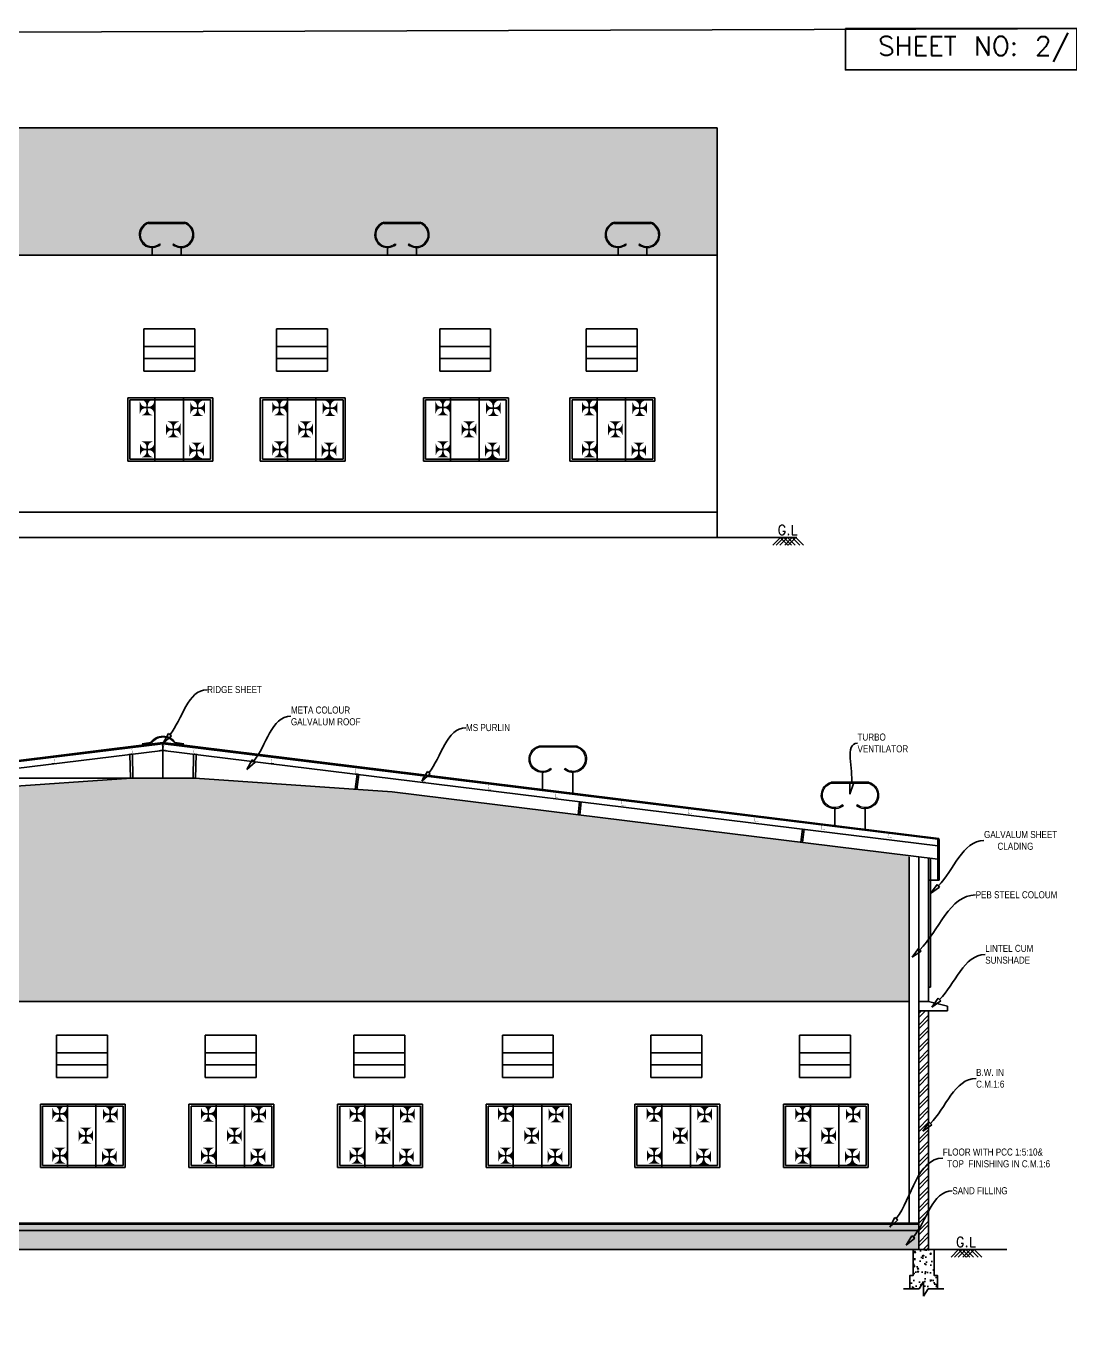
# Model space of a CAD drawing. Header units: metres. Extents: x 1422408 to 2637705, y 4160 to 80428.
# Drawn here: x 2267852.22 to 2267876.81, y 4295.29 to 4325.98 of the extents above; entities that cross this region are included whole.
import ezdxf
from ezdxf import colors
from ezdxf.entities.mleader import LeaderData, LeaderLine
from ezdxf.math import Vec2, Vec3

# ---------------------------------------------------------------- set-up
doc = ezdxf.new("R2010")
doc.units = ezdxf.units.M
doc.header["$LTSCALE"] = 3.5
doc.header["$MEASUREMENT"] = 0
doc.layers.get('0').update_dxf_attribs({"linetype": 'CONTINUOUS'})
doc.layers.get('DEFPOINTS').update_dxf_attribs({"linetype": 'CONTINUOUS'})
doc.layers.add('BLK_1_HT_OF_BLDG', color=5, linetype='CONTINUOUS')
doc.layers.add('fur', color=31, linetype='CONTINUOUS', lineweight=9)
doc.styles.get("Standard").update_dxf_attribs({"font": 'txt.shx', "height": 1.5})
doc.styles.add('sty', font='swissc.ttf', dxfattribs={"height": 10})
doc.styles.add('sunahari', font='ARIALNB.TTF', dxfattribs={"height": 0.25})
doc.dimstyles.new('CIVIL Mt.', dxfattribs={"dimscale": 0, "dimtxt": 0.25, "dimasz": 0.15, "dimexe": 0.18, "dimexo": 0.0625, "dimgap": 0.1, "dimtad": 0, "dimzin": 0, "dimdsep": 46, "dimtxsty": 'sunahari', "dimblk": 'OBLIQUE', "dimcen": 0.09, "dimse1": 1, "dimse2": 1, "dimclrd": 253, "dimclrt": 4, "dimadec": 0, "dimazin": 0, "dimtfac": 1, "dimtofl": 0, "dimtmove": 1, "dimatfit": 3, "dimfxl": 0, "dimfrac": 2, "dimtolj": 1, "dimtzin": 0, "dimarcsym": 0})
doc.dimstyles.get("Standard").update_dxf_attribs({"dimtxt": 0.18, "dimasz": 0.18, "dimexe": 0.18, "dimexo": 0.0625, "dimgap": 0.09, "dimtad": 0, "dimtih": 1, "dimtoh": 1, "dimdec": 4, "dimzin": 0, "dimdsep": 46, "dimtxsty": 'Standard', "dimcen": 0.09, "dimadec": 0, "dimazin": 0, "dimtfac": 1, "dimtdec": 4, "dimtofl": 0, "dimtmove": 0, "dimatfit": 3, "dimfxl": 0, "dimtolj": 1, "dimtzin": 0, "dimarcsym": 0})
pattern_1 = [(90, (2269666.6561, -10534.97332), (-0.3175, 1e-16), []), (90, (2269666.81485, -10534.81457), (-0.3175, 1e-16), [0.15875, -0.079375])]

# ---------------------------------------------------------------- blocks, each defined once
blk = doc.blocks.new('DGDFG')
at = {"ltscale": 1.5}
for p, q in [((-1713.962, 14910.274), (-1713.962, 14908.779)), ((-1713.962, 14908.779, 0.095), (-1713.962, 14910.274, 0.095)), ((-1713.962, 14910.274, 0.095), (-1711.962, 14910.274, 0.095)), ((-1713.912, 14908.829, 0.095), (-1713.912, 14910.224, 0.095)), ((-1713.912, 14910.224, 0.095), (-1712.012, 14910.224, 0.095)), ((-1713.323, 14910.274, 0.095), (-1713.323, 14908.779, 0.095)), ((-1712.653, 14910.274, 0.095), (-1712.653, 14908.779, 0.095)), ((-1712.012, 14910.224, 0.095), (-1712.012, 14908.829, 0.095)), ((-1711.962, 14910.274), (-1711.962, 14908.779)), ((-1711.962, 14910.274, 0.095), (-1711.962, 14908.779, 0.095)), ((-1711.962, 14908.779, 0.095), (-1713.962, 14908.779, 0.095)), ((-1712.012, 14908.829, 0.095), (-1713.912, 14908.829, 0.095)), ((-1712.159, 14908.779), (-1713.659, 14908.779, 0.094))]:
    blk.add_line(p, q, dxfattribs=at)
at = {"ltscale": 1.5, "char_height": 0.37516, "attachment_point": 1}
for insert in [(-1713.706, 14910.232, 0.095), (-1712.516, 14910.218, 0.095), (-1713.09, 14909.715, 0.095), (-1713.703, 14909.245, 0.095), (-1712.537, 14909.219, 0.095)]:
    blk.add_mtext('{\\fWingdings|b0|i0|c2|p2;X}', dxfattribs=dict(at, insert=insert))
blk = doc.blocks.new('_ClosedBlank')
at = {"color": 0, "linetype": 'ByBlock', "lineweight": -2}
for p, q in [((-1, 0.17), (0, 0)), ((-1, 0.17), (-1, -0.17)), ((0, 0), (-1, -0.17))]:
    blk.add_line(p, q, dxfattribs=at)
blk = doc.blocks.new('A$C1C3136BA')
at = {"layer": 'fur', "ltscale": 0.25}
for p, q in [((0.227, 0.62), (1.113, 0.62)), ((0.227, 0.593), (1.113, 0.593)), ((0.499, 0.091), (0.516, 0.07)), ((0.841, 0.091), (0.824, 0.07))]:
    blk.add_line(p, q, dxfattribs=at)
for centre, radius, start, end in [((0.315, 0.316), 0.317, 106.2596, 309.2134), ((1.024, 0.316), 0.317, 230.7866, 73.7404), ((0.315, 0.316), 0.29, 106.2596, 309.2134), ((1.024, 0.316), 0.29, 230.7866, 73.7404)]:
    blk.add_arc(centre, radius, start, end, dxfattribs=at)
blk = doc.blocks.new('_Oblique')
at = {"color": 0, "linetype": 'ByBlock', "lineweight": -2}
blk.add_line((-0.5, -0.5), (0.5, 0.5), dxfattribs=at)
blk = doc.blocks.new('*D956')
at = {"color": 253, "lineweight": -2, "ltscale": 0.25}
for p, q in [((2267835.813, 4309.162), (2267835.813, 4303.602)), ((2267835.813, 4297.162), (2267835.813, 4302.722))]:
    blk.add_line(p, q, dxfattribs=at)
at = {"layer": 'DEFPOINTS', "color": 0, "ltscale": 0.25}
for p in [(2267855.447, 4309.162), (2267835.813, 4297.162), (2267855.447, 4297.162)]:
    blk.add_point(p, dxfattribs=at)
at = {"color": 253, "lineweight": -2, "ltscale": 0.25, "xscale": 0.15, "yscale": 0.15, "zscale": 0.15}
for p, rotation in [((2267835.813, 4309.162), 90), ((2267835.813, 4297.162), 270)]:
    blk.add_blockref('_Oblique', p, dxfattribs=dict(at, rotation=rotation))
at = {"color": 4, "lineweight": 25, "ltscale": 0.25, "insert": (2267835.813, 4303.162), "char_height": 0.25, "attachment_point": 5, "rotation": 90, "style": 'sunahari'}
blk.add_mtext('\\A1;12.00', dxfattribs=at)
blk = doc.blocks.new('*D1124')
at = {"layer": 'BLK_1_HT_OF_BLDG', "color": 0, "lineweight": -2}
for p, q in [((2267855.385, 4308.267), (2267837.044, 4308.267)), ((2267837.224, 4308.087), (2267837.224, 4303.554)), ((2267837.224, 4297.342), (2267837.224, 4301.874)), ((2267856.282, 4297.162), (2267837.044, 4297.162))]:
    blk.add_line(p, q, dxfattribs=at)
at = {"layer": 'BLK_1_HT_OF_BLDG', "color": 0}
for points in [[(2267837.194, 4308.087), (2267837.254, 4308.087), (2267837.224, 4308.267)], [(2267837.194, 4297.342), (2267837.254, 4297.342), (2267837.224, 4297.162)]]:
    blk.add_solid(points, dxfattribs=at)
at = {"layer": 'DEFPOINTS', "color": 0}
for p in [(2267837.224, 4308.267), (2267855.447, 4308.267), (2267856.344, 4297.162)]:
    blk.add_point(p, dxfattribs=at)
at = {"layer": 'BLK_1_HT_OF_BLDG', "color": 0, "insert": (2267837.224, 4302.714), "char_height": 1.5, "attachment_point": 5}
blk.add_mtext('\\A1;11.1045', dxfattribs=at)

msp = doc.modelspace()

# ---------------------------------------------------------------- hatches: boundary and pattern name
at = {"lineweight": 13}
h = msp.add_hatch(dxfattribs=at)
h.set_pattern_fill('ANSI33', color=252, scale=0.05, angle=45, style=0)
h.set_pattern_definition([(90, (2269663.38748, -10529.69733), (-0.3175, 1e-16), []), (90, (2269663.54623, -10529.53858), (-0.3175, 1e-16), [0.15875, -0.079375])])
h.paths.add_polyline_path([(2267868.49954, 4320.5818), (2267868.49954, 4323.5818), (2267837.24954, 4323.5818), (2267837.24954, 4320.5818)])
h.paths.add_polyline_path([(2267855.10638, 4321.36017), (2267855.87213, 4321.34567, -1.41776679), (2267855.69613, 4320.85208), (2267855.67941, 4320.83161, 1.88822239), (2267855.72371, 4321.33354), (2267855.11023, 4321.33374, 1.2151847), (2267855.36734, 4320.85219), (2267855.38404, 4320.83171, -1.22343571)], flags=16)
h.paths.add_polyline_path([(2267850.25346, 4320.85208), (2267850.23674, 4320.83161, 1.88822239), (2267850.28104, 4321.33354), (2267849.66756, 4321.33374, 1.2151847), (2267849.92467, 4320.85219), (2267849.94137, 4320.83171, -1.22343573), (2267849.66371, 4321.36017), (2267850.42946, 4321.34567, -1.41776679)], flags=16)
h.paths.add_polyline_path([(2267861.24074, 4320.85208), (2267861.22402, 4320.83161, 1.88822239), (2267861.26832, 4321.33354), (2267860.65484, 4321.33374, 1.2151847), (2267860.91194, 4320.85219), (2267860.92864, 4320.83171, -1.22343573), (2267860.65099, 4321.36017), (2267861.41674, 4321.34567, -1.41776679)], flags=16)
h.paths.add_polyline_path([(2267844.42167, 4320.85208), (2267844.40495, 4320.83161, 1.88822239), (2267844.44925, 4321.33354), (2267843.83577, 4321.33374, 1.2151847), (2267844.09287, 4320.85219), (2267844.10957, 4320.83171, -1.22343573), (2267843.83191, 4321.36017), (2267844.59767, 4321.34567, -1.41776679)], flags=16)
h.paths.add_polyline_path([(2267866.66977, 4320.85208), (2267866.65305, 4320.83161, 1.88822239), (2267866.69735, 4321.33354), (2267866.08387, 4321.33374, 1.2151847), (2267866.34097, 4320.85219), (2267866.35767, 4320.83171, -1.22343573), (2267866.08002, 4321.36017), (2267866.84577, 4321.34567, -1.41776679)], flags=16)
h.paths.add_polyline_path([(2267839.59209, 4320.85208), (2267839.57538, 4320.83161, 1.88822239), (2267839.61967, 4321.33354), (2267839.0062, 4321.33374, 1.2151847), (2267839.2633, 4320.85219), (2267839.28, 4320.83171, -1.22343573), (2267839.00234, 4321.36017), (2267839.7681, 4321.34567, -1.41776679)], flags=16)
h = msp.add_hatch(dxfattribs=at)
h.set_pattern_fill('ANSI33', color=252, scale=0.05, angle=45, style=0)
h.set_pattern_definition(pattern_1)
h.paths.add_polyline_path([(2267860.8463, 4307.94164), (2267856.19562, 4308.26658), (2267854.6929, 4308.26619), (2267850.04783, 4307.94164), (2267837.66154, 4306.41342), (2267873.23258, 4306.41342)])
h = msp.add_hatch(dxfattribs=at)
h.set_pattern_fill('ANSI33', color=252, scale=0.05, angle=45, style=0)
h.set_pattern_definition(pattern_1)
h.paths.add_polyline_path([(2267873.01895, 4306.42337), (2267873.23258, 4306.41342), (2267837.89069, 4306.41347), (2267837.89069, 4303.00795), (2267873.01895, 4303.01987)])
h = msp.add_hatch()
h.set_pattern_fill('ANSI32', color=256, scale=0.02)
h.set_pattern_definition([(45, (2269702.37335, -10526.17242), (-0.1347038418, 0.1347038418), []), (45, (2269702.46315, -10526.17242), (-0.1347038418, 0.1347038418), [])])
h.paths.add_polyline_path([(2267873.479, 4302.78509), (2267873.249, 4302.78509), (2267873.249, 4297.16209), (2267873.479, 4297.16209)])
h = msp.add_hatch()
h.set_pattern_fill('AR-CONC', color=256, scale=0.001, style=0)
h.set_pattern_definition([(50, (2269552.62394, -10595.59173), (0.182184669, -0.0159390855), [0.01905, -0.20955]), (355, (2269552.62394, -10595.59173), (-0.0352434214, 0.1910568452), [0.01524, -0.1676405842]), (100.4514447, (2269552.63912, -10595.59306), (0.146941247, 0.175117752), [0.0161900088, -0.1780902446]), (46.1842, (2269552.62394, -10595.54093), (0.271079041, -0.042042328), [0.028575, -0.314325]), (96.6355576, (2269552.64653, -10595.54444), (0.237404134, 0.2474261246), [0.024285023, -0.267135608]), (351.1841512, (2269552.62394, -10595.54093), (0.237404134, 0.2474261246), [0.022859967, -0.251459732]), (21, (2269552.64934, -10595.55363), (0.1516143913, -0.1022651982), [0.01905, -0.20955]), (326, (2269552.64934, -10595.55363), (0.0618020283, 0.1841879661), [0.01524, -0.16764]), (71.451445, (2269552.66198, -10595.56215), (0.2134164193, 0.0819227689), [0.0161900088, -0.1780899376]), (37.5, (2269552.62394, -10595.59173), (0.00308860325, 0.08455503887), [0, -0.165608, 0, -0.17018, 0, -0.168275]), (7.5, (2269552.62394, -10595.59173), (0.0668196625, 0.1001805748), [0, -0.097028, 0, -0.161798, 0, -0.064135]), (327.5, (2269552.5673, -10595.59173), (0.13559059517, -0.005728744), [0, -0.0635, 0, -0.19812, 0, -0.26289]), (317.5, (2269552.5419, -10595.59173), (0.1481291814, 0.025426491), [0, -0.08255, 0, -0.131572, 0, -0.18669])])
h.paths.add_polyline_path([(2267873.24895, 4297.61209), (2267873.24895, 4297.76209), (2267837.66154, 4297.76209), (2267837.66154, 4297.61209)])
h = msp.add_hatch()
h.set_pattern_fill('AR-SAND', color=256, scale=0.005, style=0)
h.set_pattern_definition([(37.5, (2269552.62394, -10595.59173), (-0.0080001565, 0.2447066187), [0, -0.19304, 0, -0.2159, 0, -0.206375]), (7.5, (2269552.62394, -10595.59173), (0.2247616416, 0.35841255), [0, -0.10414, 0, -0.17399, 0, -0.066675]), (327.5, (2269552.46773, -10595.59173), (0.395496185, 0.0007185923), [0, -0.0635, 0, -0.2286, 0, -0.29845]), (317.5, (2269552.46773, -10595.59173), (0.381778226, 0.111464662), [0, -0.03175, 0, -0.14986, 0, -0.17145])])
h.paths.add_polyline_path([(2267873.24895, 4297.61209), (2267837.66154, 4297.61209), (2267837.66154, 4297.16209), (2267873.24895, 4297.16209)])
h = msp.add_hatch()
h.set_pattern_fill('AR-CONC', color=256, scale=0.0511, style=0)
h.set_pattern_definition([(50, (2253087.07026, 1956.13883), (0.3665199533, -0.032066341), [0.038325, -0.421575]), (355, (2253087.07026, 1956.13883), (-0.0709019315, 0.38437018), [0.03066, -0.33726]), (100.4514445, (2253087.1008, 1956.13616), (0.295618021, 0.352303835), [0.032571238, -0.358283619]), (46.1842, (2253087.07026, 1956.24103), (0.54536032, -0.084580352), [0.0574875, -0.6323625]), (96.6356355, (2253087.1157, 1956.234), (0.477612254, 0.497774605), [0.048856885, -0.537425731]), (351.184164, (2253087.07026, 1956.24103), (0.477612254, 0.497774605), [0.04599, -0.50589]), (21, (2253087.12136, 1956.21548), (0.3050195036, -0.205738253), [0.038325, -0.421575]), (326, (2253087.12136, 1956.21548), (0.124334135, 0.370551673), [0.03066, -0.33726]), (71.4514447, (2253087.14678, 1956.19834), (0.4293536345, 0.164813419), [0.032571237, -0.358283619]), (37.5, (2253087.07026, 1956.13883), (0.0062136861, 0.1701087593), [0, -0.333172, 0, -0.34237, 0, -0.3385375]), (7.5, (2253087.07026, 1956.13883), (0.1344285336, 0.2015443848), [0, -0.195202, 0, -0.325507, 0, -0.1290275]), (327.5, (2253086.95631, 1956.13883), (0.2727832649, -0.0115255395), [0, -0.12775, 0, -0.39858, 0, -0.528885]), (317.5, (2253086.9052, 1956.13883), (0.2980081325, 0.051153646), [0, -0.166075, 0, -0.264698, 0, -0.375585])])
h.paths.add_polyline_path([(2267873.60895, 4297.16209), (2267873.119, 4297.16209), (2267873.119, 4296.55209), (2267873.039, 4296.55209), (2267873.039, 4296.23593), (2267873.68895, 4296.23593), (2267873.68895, 4296.55209), (2267873.60895, 4296.55209)])

# ---------------------------------------------------------------- linework, layer by layer
at = {"color": 0, "lineweight": 25, "ltscale": 0.25}
for p, q in [((2267837.24954, 4323.5818), (2267868.49954, 4323.5818)), ((2267868.49954, 4323.5818), (2267868.49954, 4313.9318)), ((2267837.24954, 4320.5818), (2267868.49954, 4320.5818)), ((2267856.19921, 4318.8518), (2267854.99921, 4318.8518)), ((2267854.99921, 4318.8518), (2267854.99921, 4317.8518)), ((2267856.19921, 4317.8518), (2267856.19921, 4318.8518)), ((2267859.31823, 4318.8518), (2267858.11823, 4318.8518)), ((2267858.11823, 4318.8518), (2267858.11823, 4317.8518)), ((2267859.31823, 4317.8518), (2267859.31823, 4318.8518)), ((2267863.16452, 4318.8518), (2267861.96452, 4318.8518)), ((2267861.96452, 4318.8518), (2267861.96452, 4317.8518)), ((2267863.16452, 4317.8518), (2267863.16452, 4318.8518)), ((2267866.61268, 4318.8518), (2267865.41268, 4318.8518)), ((2267865.41268, 4318.8518), (2267865.41268, 4317.8518)), ((2267866.61268, 4317.8518), (2267866.61268, 4318.8518)), ((2267854.99921, 4318.43515), (2267856.19921, 4318.43515)), ((2267858.11823, 4318.43515), (2267859.31823, 4318.43515)), ((2267861.96452, 4318.43515), (2267863.16452, 4318.43515)), ((2267865.41268, 4318.43515), (2267866.61268, 4318.43515)), ((2267854.99921, 4318.1518), (2267856.19921, 4318.1518)), ((2267858.11823, 4318.1518), (2267859.31823, 4318.1518)), ((2267861.96452, 4318.1518), (2267863.16452, 4318.1518)), ((2267865.41268, 4318.1518), (2267866.61268, 4318.1518)), ((2267854.99921, 4317.8518), (2267856.19921, 4317.8518)), ((2267858.11823, 4317.8518), (2267859.31823, 4317.8518)), ((2267861.96452, 4317.8518), (2267863.16452, 4317.8518)), ((2267865.41268, 4317.8518), (2267866.61268, 4317.8518)), ((2267837.24954, 4314.5318), (2267868.49954, 4314.5318)), ((2267835.87583, 4313.9318), (2267870.37537, 4313.9318)), ((2267873.01895, 4297.78509), (2267873.01895, 4306.4114)), ((2267873.24895, 4297.78509), (2267873.24895, 4306.4114)), ((2267873.47895, 4303.0079), (2267873.47895, 4306.38302)), ((2267873.52895, 4303.33862), (2267873.52895, 4306.38302)), ((2267873.47895, 4303.33862), (2267873.52895, 4303.33862)), ((2267837.89089, 4303.0079), (2267873.01895, 4303.0079)), ((2267873.24895, 4298.07209), (2267873.24895, 4303.0079)), ((2267873.24895, 4303.0079), (2267873.47895, 4303.0079)), ((2267873.24895, 4302.78509), (2267873.47895, 4302.78509)), ((2267873.92895, 4302.89509), (2267873.47895, 4303.0079)), ((2267873.47895, 4297.16209), (2267873.47895, 4302.78509)), ((2267873.47895, 4302.78509), (2267873.92895, 4302.78509)), ((2267873.92895, 4302.78509), (2267873.92895, 4302.89509)), ((2267854.14042, 4302.21509), (2267852.94042, 4302.21509)), ((2267852.94042, 4302.21509), (2267852.94042, 4301.21509)), ((2267854.14042, 4301.21509), (2267854.14042, 4302.21509)), ((2267857.64042, 4302.21509), (2267856.44042, 4302.21509)), ((2267856.44042, 4302.21509), (2267856.44042, 4301.21509)), ((2267857.64042, 4301.21509), (2267857.64042, 4302.21509)), ((2267861.14042, 4302.21509), (2267859.94042, 4302.21509)), ((2267859.94042, 4302.21509), (2267859.94042, 4301.21509)), ((2267861.14042, 4301.21509), (2267861.14042, 4302.21509)), ((2267864.64042, 4302.21509), (2267863.44042, 4302.21509)), ((2267863.44042, 4302.21509), (2267863.44042, 4301.21509)), ((2267864.64042, 4301.21509), (2267864.64042, 4302.21509)), ((2267868.14042, 4302.21509), (2267866.94042, 4302.21509)), ((2267866.94042, 4302.21509), (2267866.94042, 4301.21509)), ((2267868.14042, 4301.21509), (2267868.14042, 4302.21509)), ((2267871.64042, 4302.21509), (2267870.44042, 4302.21509)), ((2267870.44042, 4302.21509), (2267870.44042, 4301.21509)), ((2267871.64042, 4301.21509), (2267871.64042, 4302.21509)), ((2267852.94042, 4301.79844), (2267854.14042, 4301.79844)), ((2267856.44042, 4301.79844), (2267857.64042, 4301.79844)), ((2267859.94042, 4301.79844), (2267861.14042, 4301.79844)), ((2267863.44042, 4301.79844), (2267864.64042, 4301.79844)), ((2267866.94042, 4301.79844), (2267868.14042, 4301.79844)), ((2267870.44042, 4301.79844), (2267871.64042, 4301.79844)), ((2267852.94042, 4301.51509), (2267854.14042, 4301.51509)), ((2267856.44042, 4301.51509), (2267857.64042, 4301.51509)), ((2267859.94042, 4301.51509), (2267861.14042, 4301.51509)), ((2267863.44042, 4301.51509), (2267864.64042, 4301.51509)), ((2267866.94042, 4301.51509), (2267868.14042, 4301.51509)), ((2267870.44042, 4301.51509), (2267871.64042, 4301.51509)), ((2267852.94042, 4301.21509), (2267854.14042, 4301.21509)), ((2267856.44042, 4301.21509), (2267857.64042, 4301.21509)), ((2267859.94042, 4301.21509), (2267861.14042, 4301.21509)), ((2267863.44042, 4301.21509), (2267864.64042, 4301.21509)), ((2267866.94042, 4301.21509), (2267868.14042, 4301.21509)), ((2267870.44042, 4301.21509), (2267871.64042, 4301.21509)), ((2267873.24895, 4297.16209), (2267873.24895, 4298.07209)), ((2267837.66154, 4297.78509), (2267873.24895, 4297.78509)), ((2267837.66154, 4297.76209), (2267873.24895, 4297.76209)), ((2267837.66154, 4297.76209), (2267873.24895, 4297.76209)), ((2267837.66154, 4297.61209), (2267873.24895, 4297.61209)), ((2267837.36154, 4297.16209), (2267875.32711, 4297.16209))]:
    msp.add_line(p, q, dxfattribs=at)
at = {"ltscale": 0.1}
for p, q in [((2267855.19217, 4320.76318), (2267855.19223, 4320.57535)), ((2267855.87195, 4320.76296), (2267855.87199, 4320.5818)), ((2267860.73678, 4320.76318), (2267860.73683, 4320.57535)), ((2267861.41655, 4320.76296), (2267861.4166, 4320.5818)), ((2267866.16581, 4320.76318), (2267866.16586, 4320.57535)), ((2267866.84558, 4320.76296), (2267866.84563, 4320.5818)), ((2267864.38869, 4308.39712), (2267864.38869, 4307.99829)), ((2267865.10152, 4308.39712), (2267865.10152, 4307.91)), ((2267871.27153, 4307.54461), (2267871.27153, 4307.14578)), ((2267871.98436, 4307.54461), (2267871.98436, 4307.05749))]:
    msp.add_line(p, q, dxfattribs=at)
at = {"ltscale": 0.8}
for p, q in [((2267869.98935, 4313.9318, 0.24774), (2267869.81028, 4313.75196, 0.24774)), ((2267870.07267, 4313.9318, 0.24774), (2267869.89359, 4313.75196, 0.24774)), ((2267870.15945, 4313.9318, 0.24774), (2267869.98038, 4313.75196, 0.24774)), ((2267869.98588, 4313.9318, 0.24774), (2267870.16496, 4313.75196, 0.24774)), ((2267870.07267, 4313.9318, 0.24774), (2267870.25174, 4313.75196, 0.24774)), ((2267870.26959, 4313.9318, 0.24774), (2267870.09051, 4313.75196, 0.24774)), ((2267870.15598, 4313.9318, 0.24774), (2267870.33506, 4313.75196, 0.24774)), ((2267870.3529, 4313.9318, 0.24774), (2267870.17383, 4313.75196, 0.24774)), ((2267870.26612, 4313.9318, 0.24774), (2267870.44519, 4313.75196, 0.24774)), ((2267870.3529, 4313.9318, 0.24774), (2267870.53198, 4313.75196, 0.24774)), ((2267874.18852, 4297.16209), (2267874.00944, 4296.98225)), ((2267874.27183, 4297.16209), (2267874.09276, 4296.98225)), ((2267874.35862, 4297.16209), (2267874.17954, 4296.98225)), ((2267874.18504, 4297.16209), (2267874.36412, 4296.98225)), ((2267874.27183, 4297.16209), (2267874.4509, 4296.98225)), ((2267874.46875, 4297.16209), (2267874.28968, 4296.98225)), ((2267874.35514, 4297.16209), (2267874.53422, 4296.98225)), ((2267874.55207, 4297.16209), (2267874.37299, 4296.98225)), ((2267874.46528, 4297.16209), (2267874.64435, 4296.98225)), ((2267874.55207, 4297.16209), (2267874.73114, 4296.98225))]:
    msp.add_line(p, q, dxfattribs=at)
at = {"linetype": 'ByBlock', "lineweight": -2}
for p, q in [((2267837.16741, 4306.84167), (2267855.44706, 4309.10581)), ((2267837.19257, 4306.82468), (2267855.44706, 4309.07693)), ((2267837.19257, 4306.67275), (2267855.44706, 4308.91926)), ((2267873.72181, 4306.84228), (2267855.44706, 4309.10581)), ((2267873.69554, 4306.82542), (2267855.44706, 4309.07693)), ((2267873.70155, 4306.67275), (2267855.44706, 4308.91926)), ((2267850.04783, 4307.94164), (2267854.69857, 4308.26658)), ((2267854.69857, 4308.26658), (2267855.93062, 4308.26658)), ((2267856.19555, 4308.26658), (2267854.9635, 4308.26658)), ((2267860.8463, 4307.94164), (2267856.19555, 4308.26658)), ((2267873.70155, 4306.35556), (2267860.8463, 4307.94164)), ((2267873.70155, 4305.85981), (2267873.70155, 4306.79421)), ((2267873.72672, 4305.85981), (2267873.72672, 4306.81351)), ((2267873.72672, 4306.67545), (2267873.70155, 4306.68343)), ((2267873.72672, 4306.31908), (2267873.70155, 4306.32722))]:
    msp.add_line(p, q, dxfattribs=at)
for p, q in [((2267855.1604, 4309.10796), (2267854.95833, 4309.07525)), ((2267855.17502, 4309.09622), (2267854.96893, 4309.0532)), ((2267855.72528, 4309.09622), (2267855.93136, 4309.0532)), ((2267855.73372, 4309.10796), (2267855.9358, 4309.07525)), ((2267873.36397, 4296.40554), (2267873.25485, 4296.23593)), ((2267873.36397, 4296.06568), (2267873.36397, 4296.40554)), ((2267872.889, 4296.23593), (2267873.25485, 4296.23593)), ((2267873.36397, 4296.06568), (2267873.47392, 4296.23593)), ((2267873.47392, 4296.23593), (2267873.83895, 4296.23593))]:
    msp.add_line(p, q)
at = {"color": 6, "ltscale": 0.25}
for p, q in [((2267855.44706, 4309.10581), (2267855.44706, 4308.26658)), ((2267873.47895, 4305.8589), (2267873.72672, 4305.85981))]:
    msp.add_line(p, q, dxfattribs=at)
at = {"color": 5}
for p, q in [((2267854.67893, 4308.26618), (2267854.66881, 4308.82679)), ((2267854.73669, 4308.25947), (2267854.72638, 4308.83057)), ((2267856.15744, 4308.25947), (2267856.16774, 4308.83057)), ((2267856.21519, 4308.26618), (2267856.22531, 4308.82679)), ((2267859.97519, 4308.00461), (2267860.01851, 4308.35667)), ((2267860.01458, 4307.99895), (2267860.05801, 4308.35181)), ((2267865.2225, 4307.4025), (2267865.26054, 4307.71155)), ((2267865.2619, 4307.39684), (2267865.30003, 4307.70669)), ((2267870.46896, 4306.75519), (2267870.50719, 4307.06587)), ((2267870.50836, 4306.74953), (2267870.54669, 4307.06101)), ((2267873.49774, 4305.85981), (2267873.72672, 4305.85981))]:
    msp.add_line(p, q, dxfattribs=at)
at = {"color": 0, "lineweight": 25, "ltscale": 0.25}
for points in [[(2267834.799, 4325.78168), (2267894.76643, 4325.982), (2267894.76643, 4250.0195), (2267834.799, 4249.81918)], [(2267871.52212, 4325.92257), (2267876.97329, 4325.92257), (2267876.97329, 4324.9506), (2267871.52212, 4324.9506)], [(2267837.66154, 4297.76209), (2267873.24895, 4297.76209), (2267873.24895, 4297.61209), (2267837.66154, 4297.61209)]]:
    msp.add_lwpolyline(points, close=True, dxfattribs=at)
at = {"const_width": 0.00629}
for points in [[(2267854.63754, 4308.84504), (2267854.72486, 4308.85479), (2267854.7144, 4308.94858)], [(2267855.35707, 4308.92373), (2267855.44219, 4308.94552), (2267855.41879, 4309.03695)], [(2267855.35707, 4308.92373), (2267855.44219, 4308.94552), (2267855.41879, 4309.03695)], [(2267855.35707, 4308.92373), (2267855.44219, 4308.94552), (2267855.41879, 4309.03695)], [(2267855.35707, 4308.92373), (2267855.44219, 4308.94552), (2267855.41879, 4309.03695)], [(2267855.53706, 4308.92373), (2267855.45193, 4308.94552), (2267855.47533, 4309.03695)], [(2267855.53706, 4308.92373), (2267855.45193, 4308.94552), (2267855.47533, 4309.03695)], [(2267855.53706, 4308.92373), (2267855.45193, 4308.94552), (2267855.47533, 4309.03695)], [(2267855.53706, 4308.92373), (2267855.45193, 4308.94552), (2267855.47533, 4309.03695)], [(2267856.25659, 4308.84504), (2267856.16926, 4308.85479), (2267856.17972, 4308.94858)], [(2267852.81026, 4308.61429), (2267852.89794, 4308.62009), (2267852.89171, 4308.71426)], [(2267858.08387, 4308.61429), (2267857.99619, 4308.62009), (2267858.00242, 4308.71426)], [(2267860.06534, 4308.37632), (2267859.97802, 4308.38606), (2267859.98848, 4308.47985)], [(2267861.63374, 4308.19122), (2267861.54606, 4308.19702), (2267861.55229, 4308.29119)], [(2267863.20178, 4308.00218), (2267863.1141, 4308.00798), (2267863.12033, 4308.10215)], [(2267864.76982, 4307.81315), (2267864.68215, 4307.81894), (2267864.68837, 4307.91311)], [(2267866.33787, 4307.62411), (2267866.25019, 4307.62991), (2267866.25642, 4307.72408)], [(2267867.90591, 4307.43507), (2267867.81823, 4307.44087), (2267867.82446, 4307.53504)], [(2267869.47395, 4307.24603), (2267869.38628, 4307.25183), (2267869.3925, 4307.346)], [(2267871.042, 4307.05699), (2267870.95432, 4307.06279), (2267870.96055, 4307.15696)], [(2267872.61004, 4306.86796), (2267872.52236, 4306.87375), (2267872.52859, 4306.96793)]]:
    msp.add_lwpolyline(points, dxfattribs=at)
for points in [[(2267873.039, 4296.23593), (2267873.039, 4296.55209), (2267873.119, 4296.55209), (2267873.119, 4297.16209), (2267873.249, 4297.16209), (2267873.47895, 4297.16209), (2267873.60895, 4297.16209), (2267873.60895, 4296.55209), (2267873.68895, 4296.55209), (2267873.68895, 4296.23593)], [(2267873.47392, 4296.23593), (2267873.68895, 4296.23593), (2267873.68895, 4296.55209), (2267873.60895, 4296.55209), (2267873.60895, 4297.16209), (2267873.119, 4297.16209), (2267873.119, 4296.55209), (2267873.039, 4296.55209), (2267873.039, 4296.23593), (2267873.25485, 4296.23593)]]:
    msp.add_lwpolyline(points)
for centre, radius, start, end in [((2267855.44706, 4308.88934), 0.36051, 37.330914, 142.669086), ((2267855.45015, 4308.89862), 0.33873, 35.685564, 144.314436)]:
    msp.add_arc(centre, radius, start, end)
at = {"linetype": 'ByBlock', "lineweight": -2}
for centre, radius, start, end in [((2267873.56898, 4306.78587), 0.13259, 0.98956, 17.351939), ((2267873.60088, 4306.80747), 0.12584, 0, 16.059517)]:
    msp.add_arc(centre, radius, start, end, dxfattribs=at)

# ---------------------------------------------------------------- block references
at = {"ltscale": 0.1}
for p, xscale, yscale, zscale, rotation in [((2267854.88861, 4320.76488), 0.9600000000008052, 0.9600000000008052, 0.9600000000008052, 359.9814600463624), ((2267860.43322, 4320.76488), 0.9600000000008052, 0.9600000000008052, 0.9600000000008052, 359.9814600463624), ((2267865.86225, 4320.76488), 0.9600000000008052, 0.9600000000008052, 0.9600000000008052, 359.9814600463624), ((2267865.41985, 4308.39942), -1.006681877377392, 1.006681877376487, 1.006681877376546, 0.0341998196998894), ((2267865.41985, 4308.39942), -1.006681877377392, 1.006681877376487, 1.006681877376546, 0.0341998196998894), ((2267872.30269, 4307.5469), -1.006681877377392, 1.006681877376487, 1.006681877376546, 0.0341998196998894), ((2267872.30269, 4307.5469), -1.006681877377392, 1.006681877376487, 1.006681877376546, 0.0341998196998894)]:
    msp.add_blockref('A$C1C3136BA', p, dxfattribs=dict(at, xscale=xscale, yscale=yscale, zscale=zscale, rotation=rotation))
at = {"color": 0, "lineweight": 25}
for p in [(2269568.5805, -10593.04738), (2269571.69951, -10593.04738), (2269575.54581, -10593.04738), (2269578.99396, -10593.04738), (2269566.52171, -10609.68409), (2269570.02171, -10609.68409), (2269573.52171, -10609.68409), (2269577.02171, -10609.68409), (2269580.52171, -10609.68409), (2269584.02171, -10609.68409)]:
    msp.add_blockref('DGDFG', p, dxfattribs=at)

# ---------------------------------------------------------------- texts
at = {"ltscale": 0.8}
for p in [(2267869.92211, 4313.99423, 0.24774), (2267874.12127, 4297.22452)]:
    msp.add_text('G.L', height=0.2286, dxfattribs=at).set_placement(p)
at = {"color": 7, "lineweight": 25, "insert": (2267872.29234, 4325.73771), "char_height": 0.45, "width": 8.1001171, "attachment_point": 1}
msp.add_mtext('SHEET NO: 2/ 3', dxfattribs=at)

# ---------------------------------------------------------------- dimensions: what is measured, and where the dimension line sits
at = {"color": 1, "lineweight": 25, "ltscale": 0.25}
dim = msp.add_aligned_dim(p1=(2267855.44706, 4309.16209), p2=(2267855.44706, 4297.16209), distance=-19.63404, dimstyle='CIVIL Mt.', override={"dimscale": 1}, dxfattribs=at)
dim.commit()
dim.dimension.update_dxf_attribs({"geometry": '*D956', "text_midpoint": (2267835.81302, 4303.16209)})
at = {"layer": 'BLK_1_HT_OF_BLDG'}
dim = msp.add_linear_dim(base=(2267837.22404, 4308.26658), p1=(2267856.34433, 4297.16209), p2=(2267855.44706, 4308.26658), angle=90, dimstyle='Standard', override={"dimscale": 1}, dxfattribs=at)
dim.commit()
dim.dimension.update_dxf_attribs({"geometry": '*D1124', "text_midpoint": (2267837.22404, 4302.71433)})

# ---------------------------------------------------------------- leaders
at = {"color": 3, "lineweight": 25}
ml = msp.add_multileader_mtext('Standard', dxfattribs=at)
ml.set_content('RIDGE SHEET', color=4, style='sty')
ml.set_leader_properties(color=253)
ml.set_arrow_properties(name='CLOSEDBLANK')
ml.build(insert=Vec2(0, 0))
ml.multileader.update_dxf_attribs({"leader_type": 2, "text_left_attachment_type": 2, "text_right_attachment_type": 2, "dogleg_length": 0.0092, "arrow_head_size": 0.25556})
ctx = ml.context
ctx.base_point, ctx.char_height, ctx.arrow_head_size, ctx.landing_gap_size, ctx.plane_origin = Vec3(2267856.48585, 4310.34924), 0.1661111, 0.25556, 0.0016, Vec3(2267854.82496, 4309.86652)
ctx.left_attachment, ctx.right_attachment = 2, 2
notes = []
notes.append((ctx, [(0, (1, 1, 0), (2267856.47665, 4310.34924), (1, 0), 0.0092, [(0, [(2267855.44819, 4309.09238)], 0, [])])]))
ctx.mtext.insert, ctx.mtext.width, ctx.mtext.flow_direction = Vec3(2267856.48745, 4310.43628), 1.7594898, 5
ml = msp.add_multileader_mtext('Standard', dxfattribs=at)
ml.set_content('META COLOUR GALVALUM ROOF', color=4, style='sty')
ml.set_leader_properties(color=253)
ml.set_arrow_properties(name='CLOSEDBLANK')
ml.build(insert=Vec2(0, 0))
ml.multileader.update_dxf_attribs({"leader_type": 2, "text_left_attachment_type": 2, "text_right_attachment_type": 2, "dogleg_length": 0.0092, "arrow_head_size": 0.25556})
ctx = ml.context
ctx.base_point, ctx.char_height, ctx.arrow_head_size, ctx.landing_gap_size, ctx.plane_origin = Vec3(2267858.45904, 4309.72661), 0.1661111, 0.25556, 0.0016, Vec3(2267856.79816, 4309.24389)
ctx.left_attachment, ctx.right_attachment = 2, 2
notes.append((ctx, [(0, (1, 1, 0), (2267858.44984, 4309.72661), (1, 0), 0.0092, [(0, [(2267857.42139, 4308.46975)], 0, [])])]))
ctx.mtext.insert, ctx.mtext.width, ctx.mtext.flow_direction = Vec3(2267858.46064, 4309.95408), 1.7594898, 5
ml = msp.add_multileader_mtext('Standard', dxfattribs=at)
ml.set_content('MS PURLIN', color=4, style='sty')
ml.set_leader_properties(color=253)
ml.set_arrow_properties(name='CLOSEDBLANK')
ml.build(insert=Vec2(0, 0))
ml.multileader.update_dxf_attribs({"leader_type": 2, "text_left_attachment_type": 2, "text_right_attachment_type": 2, "dogleg_length": 0.0092, "arrow_head_size": 0.25556})
ctx = ml.context
ctx.base_point, ctx.char_height, ctx.arrow_head_size, ctx.landing_gap_size, ctx.plane_origin = Vec3(2267862.58371, 4309.45388), 0.166111, 0.25556, 0.0016, Vec3(2267860.92283, 4308.97116)
ctx.left_attachment, ctx.right_attachment = 2, 2
notes.append((ctx, [(0, (1, 1, 0), (2267862.57451, 4309.45388), (1, 0), 0.0092, [(0, [(2267861.54606, 4308.19702)], 0, [])])]))
ctx.mtext.insert, ctx.mtext.width, ctx.mtext.flow_direction = Vec3(2267862.58531, 4309.54082), 1.7594898, 5
ml = msp.add_multileader_mtext('Standard', dxfattribs=at)
ml.set_content('TURBO\\PVENTILATOR', color=4, style='sty')
ml.set_leader_properties(color=253)
ml.set_arrow_properties(name='CLOSEDBLANK')
ml.build(insert=Vec2(0, 0))
ml.multileader.update_dxf_attribs({"leader_type": 2, "text_left_attachment_type": 2, "text_right_attachment_type": 2, "dogleg_length": 0.0092, "arrow_head_size": 0.25556})
ctx = ml.context
ctx.base_point, ctx.char_height, ctx.arrow_head_size, ctx.landing_gap_size, ctx.plane_origin = Vec3(2267871.80471, 4309.08975), 0.166111, 0.25556, 0.0016, Vec3(2267871.00472, 4308.66579)
ctx.left_attachment, ctx.right_attachment = 2, 2
notes.append((ctx, [(0, (1, 1, 0), (2267871.79551, 4309.08975), (1, 0), 0.0092, [(0, [(2267871.62795, 4307.89165)], 0, [])])]))
ctx.mtext.insert, ctx.mtext.flow_direction = Vec3(2267871.80631, 4309.31722), 5
ml = msp.add_multileader_mtext('Standard', dxfattribs=at)
ml.set_content('GALVALUM SHEET\\P      CLADING', color=4, style='sty')
ml.set_leader_properties(color=253)
ml.set_arrow_properties(name='CLOSEDBLANK')
ml.build(insert=Vec2(0, 0))
ml.multileader.update_dxf_attribs({"leader_type": 2, "text_left_attachment_type": 2, "text_right_attachment_type": 2, "dogleg_length": 0.0092, "arrow_head_size": 0.25556})
ctx = ml.context
ctx.base_point, ctx.char_height, ctx.arrow_head_size, ctx.landing_gap_size, ctx.plane_origin = Vec3(2267874.78478, 4306.79419), 0.1661111, 0.25556, 0.0016, Vec3(2267874.24956, 4306.79419)
ctx.left_attachment, ctx.right_attachment = 2, 2
notes.append((ctx, [(0, (1, 1, 0), (2267874.77558, 4306.79419), (1, 0), 0.0092, [(0, [(2267873.52895, 4305.5524)], 0, [])])]))
ctx.mtext.insert, ctx.mtext.width, ctx.mtext.flow_direction = Vec3(2267874.78637, 4307.02166), 1.8320197, 5
ml = msp.add_multileader_mtext('Standard', dxfattribs=at)
ml.set_content('PEB STEEL COLOUM', color=4, style='sty')
ml.set_leader_properties(color=253)
ml.set_arrow_properties(name='CLOSEDBLANK')
ml.build(insert=Vec2(0, 0))
ml.multileader.update_dxf_attribs({"leader_type": 2, "text_left_attachment_type": 2, "text_right_attachment_type": 2, "dogleg_length": 0.0092, "arrow_head_size": 0.25556})
ctx = ml.context
ctx.base_point, ctx.char_height, ctx.arrow_head_size, ctx.landing_gap_size, ctx.plane_origin = Vec3(2267874.58833, 4305.51541), 0.1661111, 0.25556, 0.0016, Vec3(2267874.05312, 4305.51541)
ctx.left_attachment, ctx.right_attachment = 2, 2
notes.append((ctx, [(0, (1, 1, 0), (2267874.57913, 4305.51541), (1, 0), 0.0092, [(0, [(2267873.09005, 4304.04644)], 0, [])])]))
ctx.mtext.insert, ctx.mtext.width, ctx.mtext.flow_direction = Vec3(2267874.58993, 4305.60245), 1.8320197, 5
ml = msp.add_multileader_mtext('Standard', dxfattribs=at)
ml.set_content('LINTEL CUM\\PSUNSHADE', color=4, style='sty')
ml.set_leader_properties(color=253)
ml.set_arrow_properties(name='CLOSEDBLANK')
ml.build(insert=Vec2(0, 0))
ml.multileader.update_dxf_attribs({"leader_type": 2, "text_left_attachment_type": 2, "text_right_attachment_type": 2, "dogleg_length": 0.0092, "arrow_head_size": 0.25556})
ctx = ml.context
ctx.base_point, ctx.char_height, ctx.arrow_head_size, ctx.landing_gap_size, ctx.plane_origin = Vec3(2267874.81369, 4304.11219), 0.166111, 0.25556, 0.0016, Vec3(2267874.27848, 4304.11219)
ctx.left_attachment, ctx.right_attachment = 2, 2
notes.append((ctx, [(0, (1, 1, 0), (2267874.80449, 4304.11219), (1, 0), 0.0092, [(0, [(2267873.55786, 4302.8704)], 0, [])])]))
ctx.mtext.insert, ctx.mtext.width, ctx.mtext.flow_direction = Vec3(2267874.81529, 4304.33955), 1.8320197, 5
ml = msp.add_multileader_mtext('Standard', dxfattribs=at)
ml.set_content('B.W. IN\\PC.M.1:6', color=4, style='sty')
ml.set_leader_properties(color=253)
ml.set_arrow_properties(name='CLOSEDBLANK')
ml.build(insert=Vec2(0, 0))
ml.multileader.update_dxf_attribs({"leader_type": 2, "text_left_attachment_type": 2, "text_right_attachment_type": 2, "dogleg_length": 0.0092, "arrow_head_size": 0.25556})
ctx = ml.context
ctx.base_point, ctx.char_height, ctx.arrow_head_size, ctx.landing_gap_size, ctx.plane_origin = Vec3(2267874.59772, 4301.19303), 0.166111, 0.25556, 0.0016, Vec3(2267874.0625, 4301.19303)
ctx.left_attachment, ctx.right_attachment = 2, 2
notes.append((ctx, [(0, (1, 1, 0), (2267874.58852, 4301.19303), (1, 0), 0.0092, [(0, [(2267873.34189, 4299.95124)], 0, [])])]))
ctx.mtext.insert, ctx.mtext.flow_direction = Vec3(2267874.59932, 4301.4185), 5
ml = msp.add_multileader_mtext('Standard', dxfattribs=at)
ml.set_content('FLOOR WITH PCC 1:5:10& \\P  TOP  FINISHING IN C.M.1:6', color=4, style='sty')
ml.set_leader_properties(color=253)
ml.set_arrow_properties(name='CLOSEDBLANK')
ml.build(insert=Vec2(0, 0))
ml.multileader.update_dxf_attribs({"leader_type": 2, "text_left_attachment_type": 2, "text_right_attachment_type": 2, "dogleg_length": 0.0092, "arrow_head_size": 0.25556})
ctx = ml.context
ctx.base_point, ctx.char_height, ctx.arrow_head_size, ctx.landing_gap_size, ctx.plane_origin = Vec3(2267873.81398, 4299.31476), 0.1661111, 0.25556, 0.0016, Vec3(2267871.69595, 4298.6138)
ctx.left_attachment, ctx.right_attachment = 2, 2
notes.append((ctx, [(0, (1, 1, 0), (2267873.80478, 4299.31476), (1, 0), 0.0092, [(1, [(2267872.56364, 4297.6895)], 0, [])])]))
ctx.mtext.insert, ctx.mtext.width, ctx.mtext.flow_direction = Vec3(2267873.81558, 4299.54222), 2.5684124, 5
ml = msp.add_multileader_mtext('Standard', dxfattribs=at)
ml.set_content('SAND FILLING', color=4, style='sty')
ml.set_leader_properties(color=253)
ml.set_arrow_properties(name='CLOSEDBLANK')
ml.build(insert=Vec2(0, 0))
ml.multileader.update_dxf_attribs({"leader_type": 2, "text_left_attachment_type": 2, "text_right_attachment_type": 2, "dogleg_length": 0.0092, "arrow_head_size": 0.25556})
ctx = ml.context
ctx.base_point, ctx.char_height, ctx.arrow_head_size, ctx.landing_gap_size, ctx.plane_origin = Vec3(2267874.0392, 4298.54295), 0.1661111, 0.25556, 0.0016, Vec3(2267873.14802, 4297.27665)
ctx.left_attachment, ctx.right_attachment = 2, 2
notes.append((ctx, [(0, (1, 1, 0), (2267874.03, 4298.54295), (1, 0), 0.0092, [(0, [(2267872.95592, 4297.26135)], 0, [])])]))
ctx.mtext.insert, ctx.mtext.width, ctx.mtext.flow_direction = Vec3(2267874.0408, 4298.63), 2.0103007, 5
for ctx, leaders in notes:
    for number, flags, end, landing, length, lines in leaders:
        leader = LeaderData()
        leader.index, (leader.has_last_leader_line, leader.has_dogleg_vector, leader.attachment_direction) = number, flags
        leader.last_leader_point, leader.dogleg_vector, leader.dogleg_length = Vec3(end), Vec3(landing), length
        for number, points, colour, breaks in lines:
            line = LeaderLine()
            line.index, line.vertices, line.color, line.breaks = number, Vec3.list(points), colors.encode_raw_color(colour), breaks
            leader.lines.append(line)
        ctx.leaders.append(leader)

doc.saveas('drawing.dxf')
